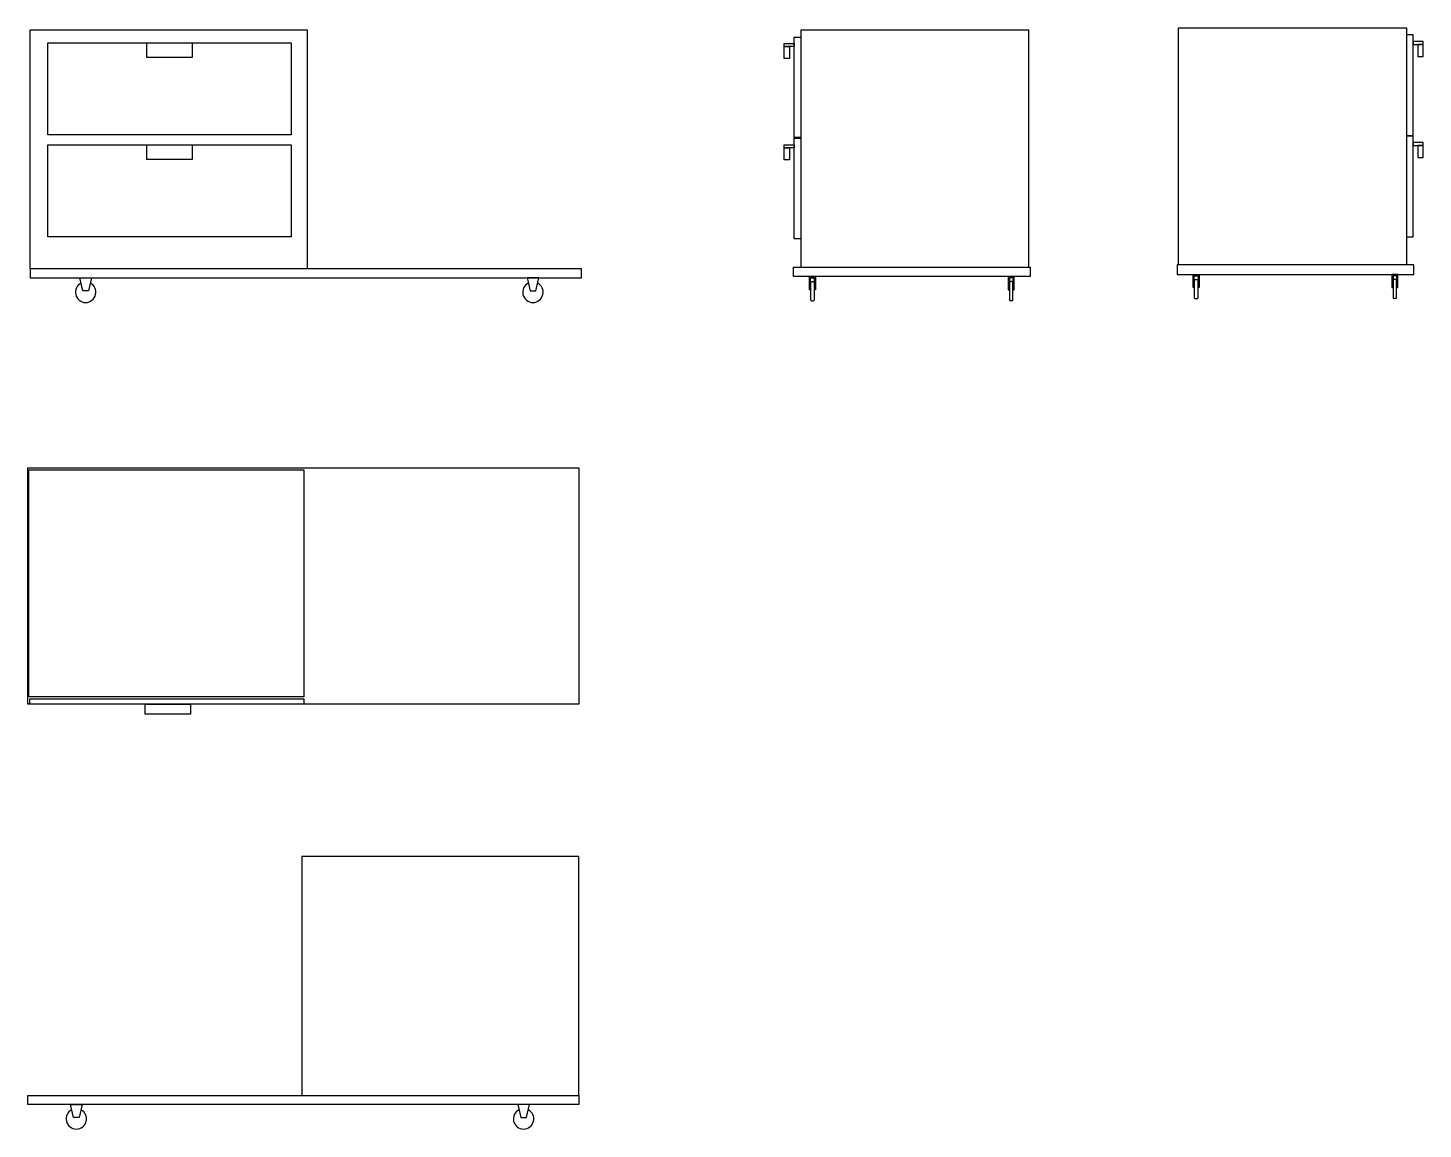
# Model space of a CAD drawing. Header units: millimetres. Extents: x 51 to 305, y 22 to 222.
import ezdxf

# ---------------------------------------------------------------- set-up
doc = ezdxf.new("R2010")
doc.units = ezdxf.units.MM

# ---------------------------------------------------------------- blocks, each defined once
blk = doc.blocks.new('A$C058B6327')
for points in [[(-121.1, 47.25), (-20.82, 47.25), (-20.82, 4.23), (-121.1, 4.23)], [(-70.87, 5.56), (-120.93, 5.56), (-120.93, 46.9), (-70.87, 46.9)], [(-120.77, 5.22), (-70.87, 5.22), (-70.87, 4.23), (-120.77, 4.23)], [(-99.79, 4.23), (-91.53, 4.23), (-91.53, 2.41), (-99.79, 2.41)]]:
    blk.add_lwpolyline(points, close=True)
blk = doc.blocks.new('A$C735A4D5E')
for points in [[(-123.34, 59.14), (-72.94, 59.14), (-72.94, 15.6), (-123.34, 15.6)], [(-120.16, 56.76), (-75.86, 56.76), (-75.86, 40.03), (-120.16, 40.03)], [(-102.13, 56.76), (-93.9, 56.76), (-93.9, 54.1), (-102.13, 54.1)], [(-120.16, 38.17), (-75.86, 38.17), (-75.86, 21.44), (-120.16, 21.44)], [(-102.13, 38.17), (-93.9, 38.17), (-93.9, 35.51), (-102.13, 35.51)], [(-123.34, 14), (-23.07, 14), (-23.07, 15.6), (-123.34, 15.6)], [(-114.33, 14), (-112.21, 14), (-112.74, 11.62), (-113.8, 11.62)], [(-30.82, 14), (-32.94, 14), (-32.41, 11.62), (-31.35, 11.62)]]:
    blk.add_lwpolyline(points, close=True)
for centre in [(-113.27, 11.35), (-31.88, 11.35)]:
    blk.add_arc(centre, 1.86, 116.8833, 63.1167)
blk = doc.blocks.new('A$C5D344876')
for points in [[(-76.67, 26.21), (-35.17, 26.21), (-35.17, 69.36), (-76.67, 69.36)], [(-77.89, 66.36), (-79.69, 66.36), (-79.69, 66.9), (-77.89, 66.9)], [(-79.69, 66.36), (-78.73, 66.36), (-78.73, 64.17), (-79.69, 64.17)], [(-77.89, 68.08), (-76.67, 68.08), (-76.67, 49.77), (-77.89, 49.77)], [(-77.89, 47.93), (-79.69, 47.93), (-79.69, 48.48), (-77.89, 48.48)], [(-77.89, 49.66), (-76.67, 49.66), (-76.67, 31.34), (-77.89, 31.34)], [(-79.69, 47.93), (-78.73, 47.93), (-78.73, 45.74), (-79.69, 45.74)], [(-78.02, 26.21), (-34.94, 26.21), (-34.94, 24.48), (-78.02, 24.48)]]:
    blk.add_lwpolyline(points, close=True)
for points in [[(-74.87, 22.08), (-75.12, 22.08), (-75.12, 24.48), (-74, 24.48), (-74, 22.08), (-74.26, 22.08)], [(-74.87, 22.3), (-74.89, 22.3), (-74.89, 24.25), (-74.23, 24.25), (-74.23, 22.3), (-74.26, 22.3)], [(-74.87, 23.48), (-74.8, 23.52), (-74.71, 23.54), (-74.62, 23.56), (-74.54, 23.57), (-74.45, 23.56), (-74.38, 23.54), (-74.31, 23.52), (-74.26, 23.48)], [(-74.87, 20.15), (-74.87, 23.48)], [(-74.26, 23.48), (-74.26, 20.15)], [(-38.08, 22.08), (-37.84, 22.08), (-37.84, 24.48), (-38.95, 24.48), (-38.95, 22.08), (-38.7, 22.08)], [(-38.08, 22.3), (-38.06, 22.3), (-38.06, 24.25), (-38.73, 24.25), (-38.73, 22.3), (-38.7, 22.3)], [(-38.08, 23.48), (-38.16, 23.52), (-38.24, 23.54), (-38.33, 23.56), (-38.42, 23.57), (-38.5, 23.56), (-38.58, 23.54), (-38.65, 23.52), (-38.7, 23.48)], [(-38.7, 23.48), (-38.7, 20.15)], [(-38.08, 20.15), (-38.08, 23.48)], [(-74.87, 20.15), (-74.8, 20.11), (-74.71, 20.08), (-74.62, 20.07), (-74.54, 20.06), (-74.45, 20.07), (-74.38, 20.08), (-74.31, 20.11), (-74.26, 20.15)], [(-38.08, 20.15), (-38.16, 20.11), (-38.24, 20.08), (-38.33, 20.07), (-38.42, 20.06), (-38.5, 20.07), (-38.58, 20.08), (-38.65, 20.11), (-38.7, 20.15)]]:
    blk.add_lwpolyline(points)
blk = doc.blocks.new('A$C4E665145')
for points in [[(30.41, 67.97), (-20, 67.97), (-20, 24.43), (30.41, 24.43)], [(30.41, 22.83), (-69.87, 22.83), (-69.87, 24.43), (30.41, 24.43)], [(-62.11, 22.83), (-59.99, 22.83), (-60.52, 20.44), (-61.58, 20.44)], [(21.39, 22.83), (19.27, 22.83), (19.8, 20.44), (20.86, 20.44)]]:
    blk.add_lwpolyline(points, close=True)
for centre in [(-61.05, 20.18), (20.33, 20.18)]:
    blk.add_arc(centre, 1.86, 116.8833, 63.1167)

msp = doc.modelspace()

# ---------------------------------------------------------------- block references
for name, p in [('A$C735A4D5E', (174.65, 162.81)), ('A$C5D344876', (268.19, 152.55)), ('A$C058B6327', (171.97, 94.93)), ('A$C4E665145', (120.74, 3.48))]:
    msp.add_blockref(name, p)
at = {"xscale": -1}
msp.add_blockref('A$C5D344876', (225.06, 152.93), dxfattribs=at)

doc.saveas('drawing.dxf')
